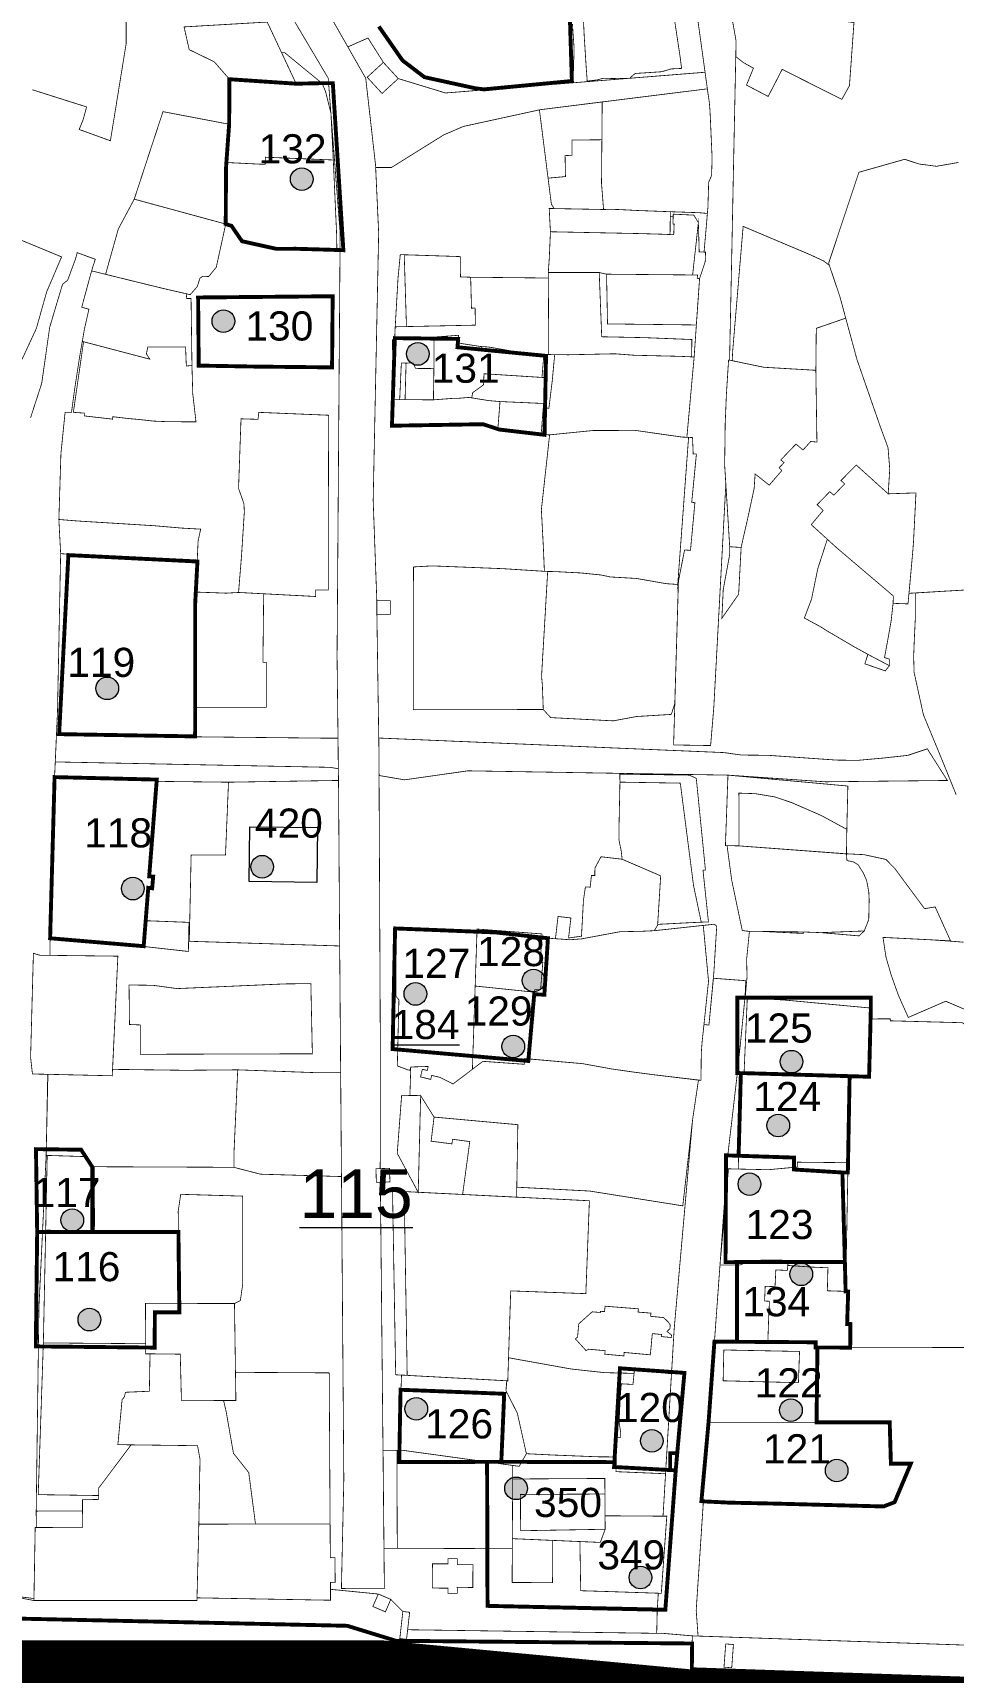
# Model space of a CAD drawing. Header units: millimetres. Extents: x 21689 to 31331, y 37531 to 43751.
# Drawn here: x 29086.1 to 29322.8, y 42001.6 to 42423.6 of the extents above; entities that cross this region are included whole.
import ezdxf

# ---------------------------------------------------------------- set-up
doc = ezdxf.new("R2010")
doc.units = ezdxf.units.MM
doc.linetypes.add('g5_084', pattern=[0.4, 0.2, -0.2])
doc.layers.add('0.1 ОКН', color=1, linetype='Continuous', lineweight=9, transparency=0.4)
doc.layers.add('00 Дороги', color=252, linetype='Continuous', lineweight=9, transparency=0.2)
for name, color, linetype, lineweight in [('00 границы ОКН', 1, 'Continuous', 40), ('00 номер ОКН', 7, 'Continuous', 15), ('00 Разраб границы', 5, 'g5_084', 50), ('CONTUR', 150, 'Continuous', 9)]:
    doc.layers.add(name, color=color, linetype=linetype, lineweight=lineweight)
doc.styles.get("Standard").update_dxf_attribs({"font": 'arial.ttf'})

# ---------------------------------------------------------------- blocks, each defined once
blk = doc.blocks.new('участки все')
at = {"layer": 'CONTUR', "const_width": 0.2}
for points in [[(6223.34, 4799.75), (6223.33, 4778.56), (6219.27, 4753.49), (6211.24, 4756.4), (6212.29, 4759.03), (6213.14, 4762.2), (6199.21, 4766.62)], [(6374.6, 4810.9), (6380.23, 4779.19), (6379.96, 4765.87), (6379.52, 4744.42), (6379.1, 4723.17), (6378.69, 4703.47), (6378.56, 4697.05), (6378.3, 4697.08), (6377.74, 4688.22), (6377.43, 4680.67), (6377.29, 4670.01), (6377.59, 4665.05), (6374.5, 4607.64), (6373.68, 4597.81), (6364.16, 4597.97), (6365.34, 4638), (6365.42, 4640.2), (6366.98, 4648.16), (6368.5, 4648.06), (6369.64, 4660.33), (6368.82, 4660.43), (6369.67, 4669.15), (6370.02, 4672.84), (6369.2, 4672.88), (6369.02, 4677.09), (6368.01, 4677.15), (6367.57, 4677.16), (6369.44, 4697.84), (6370.84, 4717.99), (6372.28, 4722.35), (6372.38, 4724.81), (6371.99, 4724.83), (6372.64, 4732.29), (6372.84, 4734.79), (6372.98, 4736.24), (6373.18, 4742.86), (6373.93, 4744.55), (6374.06, 4749.07), (6373.65, 4758.47), (6373.51, 4761.4), (6373.34, 4763.4), (6372.84, 4766.86), (6372.25, 4771.13), (6368.17, 4800.57)], [(6260.42, 4812.64), (6284.95, 4769.59), (6287.48, 4747.23), (6288.28, 4729.75), (6286.87, 4660.9), (6287.81, 4635.1), (6287.82, 4631.59), (6288.35, 4596.86), (6288.72, 4518.49), (6288.68, 4488.91), (6287.59, 4488.87), (6287.68, 4485.38), (6288.72, 4485.41), (6289.75, 4380.79), (6278.7, 4380.82), (6279.32, 4408.97), (6278.25, 4546.23), (6277.95, 4588.83), (6277.58, 4620.72), (6278.37, 4729.77), (6275.3, 4769.61), (6254.33, 4804.97)], [(6338.13, 4783.58), (6338.56, 4777.25), (6338.3, 4768.42), (6305.48, 4765.79), (6293.32, 4769.5), (6289.5, 4773.66), (6285.54, 4779.94), (6280.35, 4777.66), (6262.08, 4809.72)], [(6364.47, 4784.13), (6365.83, 4775.11), (6366.21, 4772.11), (6363.55, 4771.99), (6361.09, 4771.26), (6354.26, 4770.81), (6352.85, 4769.59), (6349.86, 4769.49), (6346.02, 4769.58), (6344.47, 4769.15), (6341.93, 4768.85), (6341.63, 4773), (6341.17, 4780.34), (6340.83, 4787.21)], [(6194.71, 4378.68), (6199.6, 4377.73), (6241.54, 4377.74), (6241.55, 4378.43), (6275.9, 4377.81), (6275.89, 4380.62), (6288.18, 4379.41), (6286.8, 4376.19), (6290.02, 4374.82), (6291.4, 4378.04), (6294.5, 4374.91), (6293.72, 4367.94), (6295.45, 4367.75), (6295.74, 4370.22), (6359.81, 4369.29), (6361.49, 4369.28), (6368.96, 4368.64), (6368.85, 4360.04), (6486.31, 4356.03)], [(6437.38, 4747.9), (6431.79, 4746.92), (6427.25, 4747.52), (6423.6, 4748.72), (6411.83, 4745.38), (6404.04, 4721.97), (6406.93, 4713.38), (6411.33, 4697.17), (6417.22, 4680.2), (6419.32, 4674.49), (6419.76, 4668.89), (6419.36, 4662.61), (6419.36, 4662.61), (6426.51, 4662.85), (6425.89, 4650.52), (6425.69, 4647.83), (6424.72, 4637), (6434.07, 4637.56), (6435.55, 4637.64), (6447.46, 4638.36)], [(6198.73, 4682.18), (6201.6, 4691.06), (6203.65, 4705.46), (6205.34, 4711.18), (6206.97, 4716.57), (6208.27, 4717.6), (6210.28, 4723.02), (6210.72, 4724.69), (6210.72, 4724.69), (6215.38, 4722.99), (6214.43, 4720), (6211.89, 4710.65), (6213.74, 4710.13), (6212.59, 4705.01), (6211.35, 4697.88), (6210.06, 4689.49), (6209.26, 4683.56), (6207.61, 4683.58), (6206.54, 4672.95), (6206.01, 4656.01), (6206.47, 4647.21), (6205.66, 4606.71), (6204.91, 4589.69), (6203.77, 4548.21), (6203.71, 4543.81), (6201.12, 4543.84), (6199.46, 4544.33), (6198.74, 4517.58), (6199.21, 4513.28), (6203.14, 4513.18), (6202.74, 4492.32), (6200.88, 4453.1), (6200.83, 4449.49), (6200.18, 4400.75), (6200.2, 4396.53), (6199.92, 4396.52), (6199.6, 4378.25), (6179.67, 4380.7)], [(6436.86, 4585.14), (6432.73, 4595.31), (6428.42, 4605.73), (6426.03, 4616.65), (6425.91, 4620.77), (6426.1, 4625.54), (6426.34, 4630.56), (6426.37, 4637.09), (6434.07, 4637.56), (6435.55, 4637.64), (6435.55, 4637.64), (6447.46, 4638.36)], [(6441.92, 4528.68), (6434.16, 4532), (6424.52, 4527.82), (6422, 4533.5), (6420.13, 4538.75), (6418.79, 4543.38), (6418.02, 4548.43), (6430.15, 4547.82), (6435.4, 4547.54), (6431.45, 4556.27), (6428.71, 4555.83), (6421.05, 4566.18), (6418.79, 4568.5), (6413.15, 4569.73), (6408.62, 4569.95), (6408.75, 4568.22), (6410.48, 4567.85), (6411.63, 4567.1), (6412.91, 4565.12), (6413.81, 4563.12), (6414.36, 4560.21), (6414.47, 4558.11), (6414.36, 4553.04), (6413.2, 4550.08), (6411.85, 4548.82), (6402.06, 4549.66), (6397.5, 4549.83), (6397.49, 4549.45), (6386.52, 4549.99), (6383.66, 4549.99), (6383.66, 4549.99), (6382.94, 4542.78), (6383.05, 4538.4), (6382.58, 4532.89), (6383.12, 4532.84), (6392.69, 4532.31), (6414.91, 4530.24), (6414.84, 4527.44), (6419.87, 4527.48), (6419.89, 4526.96), (6438.46, 4526.47)], [(6441.92, 4528.68), (6434.16, 4532), (6424.52, 4527.82), (6422, 4533.5), (6420.13, 4538.75), (6418.79, 4543.38), (6418.02, 4548.43), (6418.02, 4548.43), (6430.15, 4547.82), (6435.82, 4547.44), (6438.73, 4547.19)]]:
    blk.add_lwpolyline(points, dxfattribs=at)
for points in [[(6377.08, 4801.46), (6378.03, 4801.39), (6388.54, 4799.83), (6396.14, 4799.24), (6407.79, 4796.91), (6407.57, 4784.31), (6410.56, 4783.93), (6409.4, 4767.67), (6407.44, 4764.15), (6404.67, 4765.53), (6392.09, 4771.88), (6388.49, 4764.9), (6382.91, 4767.82), (6384.69, 4772.18), (6382.18, 4773.58), (6380.15, 4775.15), (6380.23, 4779.19), (6379.23, 4784.85), (6379.2, 4786.26), (6378.67, 4789.22), (6378.39, 4789.57), (6376.78, 4798.65), (6376.99, 4800.05), (6377.08, 4801.46)], [(6259.61, 4784.05), (6267.05, 4768.18), (6249.89, 4769.35), (6245.98, 4773.81), (6239.54, 4776.95), (6238.22, 4782.8), (6259.61, 4784.05)], [(6280.35, 4777.66), (6285.54, 4779.94), (6289.5, 4773.66), (6285.33, 4769.84), (6289.16, 4765.68), (6293.32, 4769.5), (6305.48, 4765.79), (6372.25, 4771.13), (6372.84, 4766.86), (6329.83, 4761.49), (6310.04, 4757.17), (6304.99, 4754.98), (6291.58, 4746.62), (6287.52, 4746.62), (6287.48, 4747.23), (6284.95, 4769.59), (6280.35, 4777.66)], [(6263.31, 4776.17), (6264.14, 4776.14), (6273.68, 4768.31), (6274.59, 4766.28), (6275.99, 4760.65), (6276.61, 4748.55), (6274.12, 4748.64), (6259.14, 4749.26), (6259.07, 4747.41), (6249.11, 4747.89), (6249.55, 4753.93), (6249.82, 4757.74), (6249.89, 4769.35), (6267.05, 4768.18), (6263.31, 4776.17)], [(6289.16, 4765.68), (6285.33, 4769.84), (6289.49, 4773.66), (6293.32, 4769.5), (6289.16, 4765.68)], [(6225.4, 4738.46), (6232.79, 4760.99), (6249.82, 4757.74), (6249.01, 4746.46), (6248.94, 4732.05), (6225.4, 4738.46)], [(6329.64, 4761.45), (6329.83, 4761.49), (6345.79, 4763.49), (6345.71, 4753.75), (6338.04, 4753.67), (6338.02, 4749.75), (6336.24, 4749.67), (6336.34, 4744.27), (6331.86, 4743.87), (6329.64, 4761.45)], [(6345.71, 4753.75), (6345.69, 4751.76), (6345.61, 4742.52), (6346.14, 4735.8), (6333.42, 4736.04), (6332.71, 4737.19), (6331.86, 4743.87), (6336.34, 4744.27), (6336.24, 4749.67), (6338.02, 4749.75), (6338.04, 4753.67), (6345.71, 4753.75)], [(6249.11, 4747.89), (6259.07, 4747.41), (6259.14, 4749.26), (6274.13, 4748.64), (6276.61, 4748.55), (6277.44, 4730.06), (6277.54, 4725.38), (6273.96, 4725.49), (6267.03, 4725.69), (6261.92, 4725.68), (6253.13, 4727.63), (6250.42, 4731.59), (6248.94, 4732.05), (6249.01, 4746.46), (6249.11, 4747.89)], [(6206.71, 4723.6), (6202.87, 4714.59), (6200.22, 4705.18), (6196.6, 4697.36), (6185.16, 4702.67), (6154.69, 4710.68), (6164.57, 4740.76), (6188.77, 4731.02), (6206.71, 4723.6)], [(6248.94, 4732.05), (6225.4, 4738.46), (6221.3, 4730.78), (6218.03, 4719.11), (6232.04, 4715.67), (6232.69, 4715.51), (6239.8, 4713.88), (6241.62, 4715.96), (6242.28, 4718.05), (6242.97, 4718.62), (6244.55, 4718.54), (6246.51, 4720.95), (6248.94, 4732.05)], [(6349.64, 4735.81), (6354.88, 4735.54), (6363.32, 4735.23), (6363.25, 4729.35), (6361.09, 4729.44), (6355.38, 4729.6), (6332.47, 4730.07), (6332.15, 4736.06), (6348.61, 4735.75), (6349.64, 4735.81)], [(6370.76, 4734.97), (6372.84, 4734.79), (6372.64, 4732.29), (6371.99, 4724.83), (6370.74, 4724.9), (6370.53, 4732.43), (6369.36, 4734.35), (6364.06, 4734.6), (6364.05, 4734.05), (6363.3, 4734.07), (6363.32, 4735.23), (6370.76, 4734.97)], [(6332.47, 4730.07), (6355.38, 4729.6), (6361.09, 4729.44), (6363.25, 4729.35), (6364.19, 4729.32), (6364.3, 4732.03), (6363.99, 4732.04), (6364.05, 4734.05), (6364.06, 4734.6), (6369.36, 4734.35), (6370.53, 4732.43), (6369.05, 4718.95), (6346.91, 4719.15), (6345.02, 4719.57), (6331.92, 4719.58), (6332.17, 4723.25), (6332.47, 4730.07)], [(6363.25, 4729.35), (6363.3, 4734.07), (6364.05, 4734.05), (6363.99, 4732.04), (6364.3, 4732.03), (6364.19, 4729.32), (6363.25, 4729.35)], [(6370.53, 4732.43), (6370.74, 4724.9), (6371.99, 4724.83), (6372.38, 4724.81), (6372.28, 4722.35), (6370.84, 4717.99), (6370.23, 4718.07), (6370.33, 4718.94), (6369.05, 4718.95), (6370.53, 4732.43)], [(6382.05, 4731.45), (6399.21, 4724.2), (6402.84, 4722.51), (6404.22, 4721.41), (6406.93, 4713.38), (6408.43, 4707.83), (6406.11, 4707.02), (6400.86, 4705.21), (6400.75, 4694.41), (6387.33, 4695.19), (6379.23, 4696.88), (6379.37, 4699.55), (6381.67, 4726.97), (6382.05, 4731.45)], [(6294.86, 4724.15), (6295.43, 4705.66), (6292.54, 4705.6), (6293.26, 4718.09), (6293.84, 4724.18), (6294.86, 4724.15)], [(6294.86, 4724.15), (6309.26, 4723.68), (6309.33, 4718.46), (6311.95, 4718.36), (6312.16, 4710.4), (6313.09, 4710.43), (6313.17, 4706.03), (6295.43, 4705.66), (6294.86, 4724.15)], [(6214.43, 4720), (6211.89, 4710.65), (6213.74, 4710.13), (6212.59, 4705.01), (6212.04, 4701.84), (6212.36, 4701.76), (6229.41, 4697.27), (6228.53, 4698.65), (6228.9, 4700.43), (6238.61, 4700.4), (6238.8, 4695.51), (6240.25, 4695.64), (6240.02, 4712.89), (6238.89, 4712.89), (6238.79, 4714.11), (6232.69, 4715.51), (6232.04, 4715.67), (6218.03, 4719.11), (6214.43, 4720)], [(6311.95, 4718.36), (6317.48, 4718.31), (6331.93, 4718.16), (6332.04, 4698.48), (6327.72, 4698.48), (6316.54, 4700.4), (6314.44, 4700.54), (6308.66, 4701.44), (6308.84, 4703.42), (6297.2, 4702.55), (6292.39, 4702.31), (6292.54, 4705.6), (6295.43, 4705.66), (6313.17, 4706.03), (6313.09, 4710.43), (6312.16, 4710.4), (6311.95, 4718.36)], [(6331.92, 4719.58), (6345.02, 4719.57), (6345.66, 4703.04), (6356.78, 4702.81), (6368.85, 4702.33), (6368.81, 4697.87), (6365.81, 4698), (6354.06, 4698.28), (6349.02, 4698.66), (6337.18, 4698.4), (6333.56, 4698.42), (6332.04, 4698.48), (6331.92, 4719.58)], [(6346.91, 4719.15), (6369.05, 4718.95), (6370.33, 4718.94), (6370.23, 4718.07), (6370.84, 4717.99), (6370, 4706.08), (6347.16, 4706.35), (6346.91, 4719.15)], [(6212.36, 4701.76), (6229.41, 4697.27), (6228.53, 4698.65), (6228.9, 4700.43), (6238.61, 4700.4), (6238.8, 4695.51), (6240.25, 4695.64), (6240.46, 4688.35), (6241.29, 4681.13), (6234.11, 4681.18), (6230.44, 4681.32), (6226.94, 4681.71), (6223.64, 4682.02), (6219.9, 4682.46), (6219.83, 4681.83), (6212.55, 4682.67), (6212.58, 4683.39), (6209.74, 4683.58), (6212.36, 4701.76)], [(6291.85, 4702.29), (6292.39, 4702.31), (6297.2, 4702.55), (6302.49, 4702.95), (6302.49, 4694.85), (6297.8, 4694.89), (6297.12, 4696.29), (6295.33, 4696.25), (6294.12, 4696.28), (6293.69, 4686.86), (6291.88, 4686.87), (6291.85, 4702.29)], [(6302.49, 4702.53), (6308.76, 4702.5), (6308.66, 4701.44), (6314.44, 4700.54), (6314.74, 4700.52), (6314.68, 4700.04), (6316.7, 4699.82), (6330.74, 4697.98), (6330.29, 4692.57), (6315.38, 4693.52), (6315.25, 4690.65), (6312.46, 4688.65), (6312.22, 4687.31), (6311.64, 4687.43), (6308.51, 4687.18), (6307.34, 4687.18), (6302.37, 4686.8), (6302.41, 4689.63), (6302.49, 4694.85), (6302.49, 4702.53)], [(6333.56, 4698.42), (6337.18, 4698.4), (6349.02, 4698.66), (6354.06, 4698.28), (6365.81, 4698), (6369.44, 4697.84), (6367.57, 4677.16), (6366.44, 4677.21), (6363.27, 4677.65), (6354.27, 4678.94), (6348.48, 4678.92), (6344.64, 4678.9), (6343.34, 4678.9), (6332.26, 4677.79), (6330.41, 4677.86), (6331.32, 4684.71), (6332.08, 4684.63), (6332.96, 4691.92), (6333.56, 4698.42)], [(6378.3, 4697.08), (6377.74, 4688.23), (6377.43, 4680.67), (6377.29, 4670.01), (6378.05, 4657.84), (6378.58, 4649), (6379.89, 4648.91), (6381.53, 4648.8), (6382.26, 4652.1), (6383.14, 4655.9), (6384.87, 4663.93), (6385.13, 4667.72), (6388.75, 4664.84), (6392, 4668.6), (6391.29, 4669.3), (6392.58, 4670.65), (6391.73, 4671.34), (6395.65, 4675.42), (6397.44, 4673.89), (6398.11, 4674.63), (6399.42, 4676.08), (6401.03, 4675.93), (6400.75, 4694.41), (6387.33, 4695.19), (6378.3, 4697.08)], [(6294.12, 4696.28), (6295.33, 4696.25), (6295.08, 4686.85), (6293.69, 4686.86), (6294.12, 4696.28)], [(6295.33, 4696.25), (6297.12, 4696.29), (6297.8, 4694.89), (6302.49, 4694.85), (6302.41, 4689.63), (6302.37, 4686.8), (6295.08, 4686.85), (6295.13, 4688.89), (6295.33, 4696.25)], [(6315.38, 4693.52), (6331.24, 4692.51), (6330.71, 4685.87), (6319.5, 4686.36), (6316.64, 4686.6), (6312.22, 4687.31), (6312.46, 4688.65), (6315.25, 4690.65), (6315.38, 4693.52)], [(6319.5, 4686.36), (6330.71, 4685.87), (6330.09, 4677.91), (6324.57, 4678.73), (6319.3, 4679.17), (6318.94, 4679.29), (6319.5, 4686.36)], [(6252.87, 4681.92), (6257.24, 4681.78), (6257.46, 4683.58), (6275.42, 4682.84), (6275.34, 4657.47), (6275.31, 4637.86), (6272.06, 4637.84), (6272.06, 4636.18), (6252.24, 4637.22), (6253.01, 4646.78), (6253.72, 4657.91), (6253.64, 4660.01), (6252.24, 4664.01), (6252.87, 4681.92)], [(6332.26, 4677.79), (6343.34, 4678.9), (6344.64, 4678.9), (6348.48, 4678.92), (6354.27, 4678.94), (6363.27, 4677.65), (6366.44, 4677.21), (6368.01, 4677.15), (6365.22, 4639.28), (6362.28, 4639.48), (6354.56, 4640.83), (6347.88, 4641.21), (6345.43, 4641.73), (6340.22, 4642.25), (6335.22, 4642.51), (6333.92, 4642.58), (6330.91, 4642.66), (6330.66, 4648.71), (6330.14, 4658.52), (6332.26, 4677.79)], [(6368.01, 4677.15), (6365.22, 4639.28), (6366.98, 4648.16), (6368.5, 4648.06), (6369.64, 4660.33), (6368.82, 4660.43), (6369.66, 4669.15), (6370.02, 4672.84), (6369.2, 4672.88), (6369.02, 4677.09), (6368.01, 4677.15)], [(6411.14, 4670.03), (6419.36, 4662.61), (6426.51, 4662.85), (6425.89, 4650.52), (6425.69, 4647.82), (6424.46, 4634.28), (6420.62, 4634.42), (6420.7, 4636.31), (6406.12, 4648.71), (6399.58, 4654.67), (6400.01, 4655.21), (6402.64, 4658.33), (6401.09, 4659.81), (6404.32, 4663.16), (6405.39, 4662.26), (6408.14, 4665.15), (6407.23, 4666.04), (6409.33, 4668.18), (6411.14, 4670.03)], [(6206.01, 4656.01), (6210.8, 4655.62), (6230.54, 4654.4), (6237.76, 4653.78), (6242.49, 4653.52), (6241.83, 4650.47), (6241.59, 4645.12), (6209.07, 4647.03), (6206.47, 4647.21), (6206.01, 4656.01)], [(6403.7, 4650.91), (6406.12, 4648.71), (6420.7, 4636.31), (6420.62, 4634.42), (6420.12, 4629.91), (6419.23, 4624.84), (6418.42, 4620.46), (6419.64, 4620.07), (6419.67, 4618.37), (6414.15, 4621.28), (6410.45, 4623.33), (6403.87, 4627.19), (6401.89, 4628.43), (6397.8, 4630.64), (6399.63, 4635.48), (6401.27, 4643.42), (6403.7, 4650.91)], [(6378.58, 4649), (6379.89, 4648.91), (6381.53, 4648.8), (6380.89, 4636.77), (6376.57, 4630.57), (6376.92, 4637.92), (6378.6, 4647.07), (6378.58, 4649)], [(6297.23, 4643.79), (6302.05, 4644.06), (6320.37, 4643.34), (6330.91, 4642.66), (6331.76, 4642.63), (6330.64, 4623.31), (6330.42, 4619.76), (6330.19, 4615.63), (6330.4, 4613.31), (6330.63, 4607.09), (6297.22, 4607.04), (6297.23, 4643.79)], [(6331.76, 4642.63), (6333.92, 4642.58), (6335.22, 4642.51), (6340.22, 4642.25), (6345.43, 4641.73), (6347.88, 4641.21), (6354.56, 4640.83), (6362.28, 4639.48), (6365.22, 4639.28), (6365.37, 4639.27), (6364.46, 4608.63), (6363.57, 4605.83), (6354.64, 4605.29), (6348.61, 4604.17), (6332.54, 4605.01), (6330.63, 4607.09), (6330.4, 4613.31), (6330.19, 4615.63), (6330.42, 4619.76), (6330.64, 4623.31), (6331.76, 4642.63)], [(6241.37, 4637.32), (6249.08, 4637.04), (6252.24, 4637.22), (6258.7, 4636.88), (6258.51, 4619.24), (6259.37, 4619.22), (6259.4, 4607.66), (6241.18, 4607.64), (6241.37, 4637.32)], [(6287.82, 4631.59), (6287.81, 4635.1), (6291.31, 4635.12), (6291.31, 4631.62), (6287.82, 4631.59)], [(6419.67, 4618.37), (6418.62, 4617.03), (6413.35, 4618.86), (6414.15, 4621.28), (6419.67, 4618.37)], [(6205.41, 4600.82), (6206.03, 4600.75), (6239.34, 4600.08), (6275.14, 4599.71), (6277.82, 4599.72), (6277.9, 4591.85), (6275.72, 4592.21), (6205.09, 4593.6), (6205.41, 4600.82)], [(6288.32, 4599.75), (6377.14, 4596), (6381.65, 4595.37), (6388.47, 4595.3), (6406.04, 4594.07), (6411.49, 4594), (6418.02, 4594.59), (6424.41, 4595.29), (6429.43, 4596.97), (6434.58, 4588.83), (6403.2, 4588.48), (6378.14, 4590.2), (6311.24, 4591.31), (6294.97, 4588.99), (6288.4, 4590.1), (6288.35, 4596.86), (6288.32, 4599.75)], [(6229.25, 4564.15), (6230.27, 4564.08), (6230.01, 4561.08), (6229.02, 4561.19), (6228.7, 4557.2), (6227.84, 4546.17), (6203.77, 4548.21), (6204.91, 4589.69), (6231.2, 4589.05), (6229.25, 4564.15)], [(6228.36, 4552.73), (6228.56, 4552.72), (6231.95, 4552.59), (6239.48, 4552.3), (6239.67, 4552.26), (6240.04, 4569.64), (6248.88, 4569.63), (6249.65, 4588.38), (6231.17, 4588.6), (6229.25, 4564.15), (6230.27, 4564.08), (6230.01, 4561.08), (6229.02, 4561.19), (6228.7, 4557.2), (6228.36, 4552.73)], [(6249.65, 4588.38), (6277.95, 4588.83), (6278.25, 4546.23), (6239.57, 4547.43), (6240.04, 4569.64), (6248.88, 4569.63), (6249.65, 4588.38)], [(6350.35, 4588.4), (6365.88, 4588.14), (6369.28, 4561.82), (6371.27, 4552.35), (6368.05, 4552.2), (6360.06, 4551.79), (6360.83, 4564.27), (6350.92, 4568.55), (6350.68, 4570.72), (6350.08, 4573.58), (6350.1, 4576.15), (6350.35, 4588.4)], [(6350.31, 4590.45), (6368.2, 4590.2), (6369.99, 4589.37), (6372.35, 4565.78), (6371.72, 4565.71), (6373.12, 4552.43), (6371.27, 4552.35), (6369.28, 4561.82), (6365.88, 4588.14), (6350.35, 4588.4), (6350.31, 4590.45)], [(6380.99, 4571.99), (6380.95, 4585.57), (6385.16, 4585.43), (6390.16, 4584.6), (6394.6, 4583.1), (6402.31, 4579.73), (6408.72, 4576.23), (6408.99, 4587.39), (6378.14, 4590.2), (6377.49, 4572.07), (6380.99, 4571.99)], [(6380.99, 4571.99), (6380.95, 4585.57), (6385.16, 4585.43), (6390.16, 4584.6), (6394.6, 4583.1), (6402.31, 4579.73), (6408.72, 4576.23), (6408.62, 4569.92), (6380.99, 4571.99)], [(6377.91, 4572.06), (6379.11, 4563.12), (6381.81, 4550.24), (6382.77, 4550.06), (6383.66, 4549.99), (6386.52, 4549.99), (6397.5, 4549.83), (6402.06, 4549.66), (6413.2, 4550.08), (6414.36, 4553.04), (6414.47, 4558.11), (6414.36, 4560.21), (6413.81, 4563.12), (6412.91, 4565.12), (6411.63, 4567.1), (6410.48, 4567.85), (6408.75, 4568.22), (6408.62, 4569.95), (6380.99, 4571.99), (6377.91, 4572.06)], [(6337.47, 4547.83), (6340.5, 4548.05), (6350.33, 4549.89), (6356.04, 4550.01), (6359.21, 4550.16), (6360.05, 4551.6), (6360.83, 4564.27), (6350.92, 4568.55), (6345.48, 4569.19), (6343.92, 4566.29), (6343.88, 4564.35), (6343.02, 4564.38), (6342.7, 4561.37), (6341.46, 4561.4), (6340.96, 4557.95), (6340.46, 4548.74), (6337.13, 4548.28), (6337.74, 4553.43), (6334.42, 4553.82), (6333.76, 4548.09), (6337.47, 4547.83)], [(6228.56, 4552.72), (6231.95, 4552.59), (6239.48, 4552.3), (6239.4, 4548.26), (6239.32, 4544.81), (6228.02, 4546.07), (6228.16, 4547.8), (6228.48, 4551.82), (6228.56, 4552.72)], [(6292.72, 4550.73), (6292.72, 4533.29), (6293.49, 4532.36), (6293.08, 4515.36), (6295.73, 4514.35), (6296.35, 4514.21), (6296.55, 4515.07), (6301.01, 4515.21), (6300.79, 4514.18), (6299.52, 4514.48), (6299.05, 4512.53), (6301.67, 4511.87), (6301.91, 4512.9), (6303.99, 4512.42), (6307.4, 4510.7), (6312.4, 4514.48), (6313.57, 4549.83), (6292.72, 4550.73)], [(6313.11, 4535.91), (6313.57, 4549.83), (6313.61, 4550.58), (6330.32, 4549.32), (6330.3, 4548.4), (6329.81, 4542.06), (6330.51, 4542), (6329.93, 4534.95), (6328.43, 4534.99), (6328.37, 4534.33), (6313.11, 4535.91)], [(6371.79, 4551.52), (6373.14, 4537.17), (6372.85, 4534.44), (6371.97, 4526.01), (6371.51, 4521.67), (6371.28, 4518.84), (6371.2, 4511.64), (6359.04, 4513.08), (6353.36, 4513.83), (6348.05, 4514.6), (6340.76, 4515.93), (6326.81, 4517.17), (6328.43, 4534.99), (6329.93, 4534.95), (6330.51, 4542), (6329.81, 4542.06), (6330.3, 4548.4), (6331.84, 4548.22), (6333.76, 4548.09), (6337.47, 4547.83), (6340.5, 4548.05), (6350.33, 4549.89), (6356.04, 4550.01), (6359.21, 4550.16), (6371.79, 4551.52)], [(6374.59, 4551.83), (6375.25, 4551.33), (6374.52, 4539.51), (6373.25, 4525.86), (6371.97, 4526.01), (6372.85, 4534.44), (6373.14, 4537.17), (6371.79, 4551.52), (6374.59, 4551.83)], [(6203.77, 4548.21), (6227.84, 4546.17), (6228.02, 4546.07), (6239.32, 4544.81), (6239.41, 4547.44), (6239.57, 4547.43), (6278.25, 4546.23), (6278.5, 4513.59), (6275.09, 4513.61), (6271.67, 4513.63), (6252.02, 4514.34), (6238.46, 4514.22), (6219.83, 4514.47), (6221.19, 4543.6), (6203.71, 4543.81), (6203.77, 4548.21)], [(6199.46, 4544.33), (6201.12, 4543.84), (6221.19, 4543.6), (6219.74, 4512.81), (6199.21, 4513.28), (6198.74, 4517.58), (6199.46, 4544.33)], [(6270.84, 4536.54), (6271.22, 4518.47), (6226.98, 4518.34), (6226.95, 4525.9), (6224.18, 4526.01), (6224.07, 4536.18), (6230.23, 4536.1), (6236.42, 4535.25), (6264.09, 4536.46), (6270.84, 4536.54)], [(6230.23, 4536.1), (6236.42, 4535.25), (6264.09, 4536.46), (6270.84, 4536.54), (6271.22, 4518.47), (6226.98, 4518.34), (6226.95, 4525.9), (6224.18, 4526.01), (6224.07, 4536.18), (6230.23, 4536.1)], [(6374.4, 4537.91), (6382.72, 4537.29), (6382.54, 4533.24), (6382.24, 4530.15), (6381.34, 4521.04), (6380.49, 4512.92), (6379.44, 4503.88), (6379.06, 4500.57), (6378.79, 4498.34), (6378.09, 4492.26), (6376.09, 4464.13), (6373.17, 4423.62), (6372.89, 4423.61), (6371.32, 4403.31), (6371.82, 4403.26), (6369.97, 4375.23), (6370.45, 4368.58), (6368.96, 4368.64), (6361.49, 4369.28), (6359.81, 4369.29), (6359.95, 4375.38), (6360.22, 4379.61), (6360.99, 4379.59), (6362.41, 4399.44), (6361.44, 4399.47), (6364.29, 4447.46), (6369.05, 4501.6), (6370.55, 4511.69), (6371.2, 4511.63), (6371.28, 4518.84), (6371.51, 4521.67), (6371.97, 4526.01), (6373.25, 4525.86), (6373.46, 4528), (6374.4, 4537.91)], [(6313.11, 4535.91), (6312.4, 4514.48), (6315.07, 4516.53), (6325.72, 4515.77), (6325.8, 4517.24), (6326.81, 4517.16), (6328.37, 4534.33), (6313.11, 4535.91)], [(6383.12, 4532.84), (6392.69, 4532.31), (6414.91, 4530.24), (6414.45, 4512.57), (6382.28, 4513.49), (6383.12, 4532.84)], [(6409.07, 4457.29), (6408.81, 4448.93), (6409.63, 4448.9), (6409.59, 4442.84), (6417.98, 4442.82), (6460.59, 4442.93), (6461.06, 4476.01), (6465.57, 4478.63), (6466.63, 4495.96), (6448.92, 4517.49), (6438.46, 4526.47), (6419.89, 4526.96), (6419.87, 4527.48), (6414.84, 4527.44), (6414.45, 4512.57), (6409.44, 4512.71), (6408.42, 4457.31), (6409.07, 4457.29)], [(6315.07, 4516.53), (6325.72, 4515.77), (6325.8, 4517.24), (6340.76, 4515.93), (6348.05, 4514.6), (6353.36, 4513.83), (6359.04, 4513.08), (6370.55, 4511.69), (6369.05, 4501.6), (6366.52, 4479.33), (6342.57, 4483.14), (6323.82, 4484.13), (6324.09, 4500.22), (6302.53, 4502.18), (6299.08, 4507.71), (6296.32, 4507.74), (6296.55, 4515.07), (6301.01, 4515.21), (6300.79, 4514.18), (6299.52, 4514.48), (6299.05, 4512.53), (6301.67, 4511.87), (6301.91, 4512.9), (6303.99, 4512.42), (6307.4, 4510.7), (6312.4, 4514.48), (6315.07, 4516.53)], [(6203.2, 4513.19), (6219.74, 4512.81), (6219.82, 4514.46), (6238.46, 4514.22), (6252.02, 4514.34), (6251.09, 4493.63), (6251.05, 4489.25), (6215.1, 4489.4), (6212.74, 4492.01), (6202.74, 4492.32), (6203.2, 4513.19)], [(6252.02, 4514.34), (6251.09, 4493.63), (6251.05, 4489.24), (6257.9, 4487.48), (6278.71, 4486.87), (6278.5, 4513.59), (6275.09, 4513.61), (6271.67, 4513.63), (6252.02, 4514.34)], [(6382.28, 4513.49), (6409.44, 4512.71), (6409.03, 4490.44), (6395.96, 4490.57), (6395.97, 4489.32), (6388.5, 4488.63), (6380.79, 4488.8), (6381.47, 4513.49), (6382.28, 4513.49)], [(6299.08, 4507.71), (6298.46, 4482.82), (6293.06, 4492.85), (6294.19, 4507.77), (6299.08, 4507.71)], [(6299.08, 4507.71), (6302.53, 4502.18), (6301.78, 4495.98), (6307.14, 4495.28), (6307.29, 4496.47), (6311.72, 4495.88), (6309.88, 4482.26), (6298.46, 4482.82), (6299.08, 4507.71)], [(6302.53, 4502.18), (6301.78, 4495.98), (6307.14, 4495.28), (6307.29, 4496.47), (6311.72, 4495.88), (6309.88, 4482.26), (6323.77, 4481.56), (6324.09, 4500.22), (6302.53, 4502.18)], [(6202.62, 4473.05), (6203.01, 4492.31), (6212.74, 4492.01), (6215.1, 4489.4), (6215.2, 4472.74), (6211.97, 4472.9), (6203.19, 4473.07), (6202.62, 4473.05)], [(6378.28, 4488.86), (6380.79, 4488.8), (6388.5, 4488.63), (6395.97, 4489.32), (6395.96, 4490.57), (6409.03, 4490.44), (6408.42, 4457.31), (6403.71, 4457.47), (6403.86, 4463.39), (6399.96, 4463.55), (6393.54, 4464), (6393.6, 4465.31), (6390.47, 4465.36), (6387.83, 4465.42), (6385.96, 4465.29), (6384.86, 4465.14), (6384.62, 4465.11), (6382.67, 4464.61), (6382.06, 4464.45), (6381.26, 4464.1), (6376.09, 4464.13), (6378.28, 4488.86)], [(6287.68, 4485.38), (6287.59, 4488.87), (6291.07, 4489), (6291.19, 4485.51), (6287.68, 4485.38)], [(6237.36, 4482.3), (6253.27, 4481.83), (6253.27, 4458.9), (6252.7, 4454.93), (6251.19, 4454.18), (6237.11, 4454.22), (6237.13, 4458.91), (6237.14, 4465.9), (6237.14, 4472.63), (6236.76, 4472.63), (6236.71, 4477.95), (6237.36, 4482.3)], [(6294.85, 4483.01), (6295.62, 4435.69), (6292.66, 4435.85), (6291.85, 4483.15), (6294.85, 4483.01)], [(6294.85, 4483.01), (6342.49, 4480.64), (6341.58, 4456.73), (6322.25, 4457.44), (6321.5, 4434.29), (6295.62, 4435.69), (6294.85, 4483.01)], [(6211.97, 4472.9), (6217.48, 4472.62), (6237.14, 4472.14), (6237.14, 4465.9), (6237.13, 4458.91), (6237.11, 4454.22), (6228.29, 4454.26), (6228.35, 4443.84), (6202.02, 4444.05), (6202.62, 4473.05), (6203.19, 4473.07), (6211.97, 4472.9)], [(6388.4, 4444.24), (6388.59, 4449.88), (6388.81, 4454.77), (6387.56, 4454.83), (6387.72, 4458.63), (6390.25, 4458.53), (6390.46, 4462.84), (6393.43, 4462.71), (6393.54, 4464), (6399.96, 4463.55), (6403.86, 4463.39), (6403.71, 4457.47), (6409.07, 4457.29), (6408.81, 4448.93), (6409.63, 4448.9), (6409.59, 4442.84), (6400.69, 4442.89), (6400.7, 4444.21), (6388.4, 4444.24)], [(6228.29, 4454.26), (6251.19, 4454.18), (6251.55, 4429.21), (6237.54, 4429.28), (6237.24, 4441.15), (6228.36, 4441.25), (6228.29, 4454.26)], [(6346.51, 4453.5), (6355.09, 4452.82), (6355.01, 4451.98), (6358.32, 4451.72), (6358.25, 4450.88), (6361.59, 4450.57), (6362.72, 4449.48), (6363.3, 4448.68), (6363.21, 4447.72), (6362.45, 4447), (6363.62, 4446.07), (6363.56, 4445.44), (6361, 4445.67), (6361.05, 4446.22), (6358.68, 4446.44), (6358.17, 4440.98), (6351.44, 4441.59), (6351.37, 4440.7), (6346.46, 4441.15), (6346.54, 4442.05), (6342.29, 4442.43), (6341.63, 4442.07), (6338.9, 4445.08), (6339.45, 4445.56), (6339.75, 4448.94), (6343.2, 4452.05), (6345.33, 4451.88), (6345.36, 4452.18), (6346.41, 4452.1), (6346.51, 4453.5)], [(6228.35, 4443.84), (6228.36, 4441.25), (6229.46, 4441.24), (6229.29, 4431.61), (6223.14, 4431.34), (6222.85, 4430.12), (6222.28, 4429.46), (6221.19, 4417.86), (6224.6, 4417.81), (6216.27, 4406.72), (6216.25, 4404.76), (6200.7, 4404.99), (6202.02, 4444.05), (6228.35, 4443.84)], [(6321.69, 4440.23), (6337.7, 4437.35), (6346.3, 4436.4), (6353.99, 4436.2), (6353.7, 4433.36), (6350.7, 4433.52), (6350.41, 4429.78), (6350.14, 4423.54), (6350.52, 4421.16), (6350.52, 4419.76), (6349.5, 4419.76), (6349.41, 4414.69), (6344.51, 4414.74), (6333.08, 4415.19), (6326.28, 4415.53), (6323.96, 4425.94), (6321.03, 4431.71), (6321.27, 4434.3), (6321.5, 4434.29), (6321.69, 4440.23)], [(6377.08, 4442.23), (6396.57, 4441.85), (6396.49, 4440.03), (6396.27, 4433.81), (6390.41, 4433.96), (6380.33, 4434.21), (6376.9, 4434.3), (6377.08, 4442.23)], [(6251.46, 4436.48), (6257.24, 4436.44), (6260.23, 4436.43), (6275.25, 4436.34), (6275.56, 4436.33), (6275.77, 4400.38), (6275.79, 4397.46), (6256.59, 4397.43), (6254.86, 4410.67), (6250.92, 4415.65), (6249.04, 4426.42), (6248.39, 4429.17), (6251.55, 4429.21), (6251.46, 4436.48)], [(6321.21, 4434.3), (6321.03, 4431.71), (6323.96, 4425.94), (6326.28, 4415.53), (6324.43, 4412.28), (6294.49, 4416.4), (6293.49, 4416.41), (6294.16, 4435.78), (6295.62, 4435.69), (6321.21, 4434.3)], [(6350.41, 4429.78), (6350.7, 4433.52), (6353.7, 4433.36), (6353.99, 4436.2), (6354.1, 4437.12), (6363.61, 4436.09), (6362.08, 4410.37), (6349.33, 4410.91), (6349.41, 4414.69), (6349.5, 4419.76), (6350.52, 4419.76), (6350.52, 4421.16), (6350.14, 4423.54), (6350.41, 4429.78)], [(6372.88, 4423.61), (6419.76, 4423.61), (6420.07, 4412.94), (6425.18, 4412.94), (6421.01, 4403.06), (6418.18, 4401.95), (6390.53, 4402.68), (6378.51, 4402.93), (6371.32, 4403.31), (6372.88, 4423.61)], [(6212.09, 4403.67), (6216.24, 4403.76), (6216.27, 4406.72), (6224.6, 4417.81), (6241.69, 4417.59), (6242.32, 4414.14), (6242.02, 4397.39), (6241.55, 4378.43), (6241.54, 4377.74), (6199.6, 4377.73), (6199.92, 4396.52), (6200.2, 4396.53), (6212.13, 4396.58), (6212.1, 4400.8), (6212.09, 4403.67)], [(6289.41, 4416.41), (6292.97, 4416.41), (6293.07, 4391.18), (6289.65, 4391.2), (6289.41, 4416.41)], [(6293.49, 4416.41), (6294.49, 4416.4), (6322.77, 4412.51), (6322.76, 4409.92), (6322.76, 4409.02), (6322.67, 4393.66), (6322.65, 4391.08), (6294.21, 4391.18), (6293.07, 4391.18), (6292.97, 4416.41), (6293.49, 4416.41)], [(6345.3, 4392.69), (6346.55, 4396.08), (6324.8, 4395.7), (6324.75, 4405.03), (6326.26, 4405.05), (6345.06, 4405.14), (6346.49, 4405.16), (6346.46, 4409.16), (6322.76, 4409.02), (6322.67, 4393.66), (6345.3, 4392.69)], [(6324.75, 4405.03), (6326.26, 4405.05), (6345.06, 4405.14), (6346.49, 4405.16), (6346.55, 4396.08), (6324.8, 4395.7), (6324.75, 4405.03)], [(6200.18, 4400.75), (6212.1, 4400.8), (6212.13, 4396.58), (6200.2, 4396.53), (6200.18, 4400.75)], [(6242.02, 4397.39), (6275.79, 4397.46), (6275.84, 4388.77), (6277.04, 4388.76), (6277.1, 4382.42), (6275.88, 4382.43), (6275.9, 4377.81), (6241.55, 4378.43), (6242.02, 4397.39)], [(6346.52, 4399.55), (6362.4, 4399.44), (6360.99, 4379.59), (6358.95, 4379.66), (6347.85, 4380.03), (6340.26, 4380.26), (6340.05, 4392.92), (6345.3, 4392.69), (6346.55, 4396.08), (6346.52, 4399.55)], [(6333.06, 4393.21), (6333.01, 4382.33), (6322.62, 4382.39), (6322.67, 4393.66), (6333.06, 4393.21)], [(6306.12, 4388.52), (6306.62, 4388.53), (6308.52, 4388.52), (6308.53, 4386.97), (6312.53, 4386.96), (6312.5, 4381.1), (6308.49, 4381.11), (6308.5, 4379.58), (6306.6, 4379.6), (6306.1, 4379.59), (6306.1, 4380.92), (6302.1, 4380.94), (6302.12, 4387.19), (6306.12, 4387.17), (6306.12, 4388.52)], [(6286.8, 4376.19), (6288.18, 4379.41), (6291.4, 4378.04), (6290.02, 4374.82), (6286.8, 4376.19)], [(6294.5, 4374.91), (6296.25, 4374.72), (6295.45, 4367.75), (6293.72, 4367.94), (6294.5, 4374.91)], [(6368.96, 4368.64), (6472.99, 4365.12), (6638.98, 4358.25), (6639.47, 4350.06), (6486.31, 4356.03), (6368.85, 4360.04), (6368.96, 4368.64)], [(6379.11, 4360.43), (6377.12, 4360.58), (6377.56, 4366.56), (6379.55, 4366.41), (6379.11, 4360.43)], [(6377.56, 4366.56), (6379.55, 4366.41), (6379.11, 4360.43), (6377.12, 4360.58), (6377.56, 4366.56)]]:
    blk.add_lwpolyline(points, close=True, dxfattribs=at)

msp = doc.modelspace()

# ---------------------------------------------------------------- hatches: boundary and pattern name
at = {"layer": '0.1 ОКН', "transparency": 33554687}
h = msp.add_hatch(color=2, dxfattribs=at)
h.dxf.hatch_style = 1
edge = h.paths.add_edge_path()
edge.add_arc((29155.24, 42385.95), 2.91, 0, 360)
h = msp.add_hatch(color=2, dxfattribs=at)
h.dxf.hatch_style = 1
edge = h.paths.add_edge_path()
edge.add_arc((29135.08, 42349.4), 2.91, 0, 360)
h = msp.add_hatch(color=2, dxfattribs=at)
h.dxf.hatch_style = 1
edge = h.paths.add_edge_path()
edge.add_arc((29185.09, 42340.98), 2.91, 0, 360)
h = msp.add_hatch(color=2, dxfattribs=at)
h.dxf.hatch_style = 1
edge = h.paths.add_edge_path()
edge.add_arc((29105.21, 42254.9), 2.91, 0, 360)
h = msp.add_hatch(color=2, dxfattribs=at)
h.dxf.hatch_style = 1
edge = h.paths.add_edge_path()
edge.add_arc((29145.08, 42208.98), 2.91, 0, 360)
h = msp.add_hatch(color=2, dxfattribs=at)
h.dxf.hatch_style = 1
edge = h.paths.add_edge_path()
edge.add_arc((29111.78, 42203.35), 2.91, 0, 360)
h = msp.add_hatch(color=2, dxfattribs=at)
h.dxf.hatch_style = 1
edge = h.paths.add_edge_path()
edge.add_arc((29214.86, 42179.71), 2.91, 0, 360)
h = msp.add_hatch(color=2, dxfattribs=at)
h.dxf.hatch_style = 1
edge = h.paths.add_edge_path()
edge.add_arc((29184.48, 42176.24), 2.91, 0, 360)
h = msp.add_hatch(color=2, dxfattribs=at)
h.dxf.hatch_style = 1
edge = h.paths.add_edge_path()
edge.add_arc((29209.66, 42162.7), 2.91, 0, 360)
h = msp.add_hatch(color=2, dxfattribs=at)
h.dxf.hatch_style = 1
edge = h.paths.add_edge_path()
edge.add_arc((29281.23, 42158.8), 2.91, 0, 360)
h = msp.add_hatch(color=2, dxfattribs=at)
h.dxf.hatch_style = 1
edge = h.paths.add_edge_path()
edge.add_arc((29277.83, 42142.35), 2.91, 0, 360)
h = msp.add_hatch(color=2, dxfattribs=at)
h.dxf.hatch_style = 1
edge = h.paths.add_edge_path()
edge.add_arc((29270.41, 42127.27), 2.91, 0, 360)
h = msp.add_hatch(color=2, dxfattribs=at)
h.dxf.hatch_style = 1
edge = h.paths.add_edge_path()
edge.add_arc((29096.21, 42118), 2.91, 0, 360)
h = msp.add_hatch(color=2, dxfattribs=at)
h.dxf.hatch_style = 1
edge = h.paths.add_edge_path()
edge.add_arc((29283.75, 42104.08), 2.91, 0, 360)
h = msp.add_hatch(color=2, dxfattribs=at)
h.dxf.hatch_style = 1
edge = h.paths.add_edge_path()
edge.add_arc((29100.61, 42092.4), 2.91, 0, 360)
h = msp.add_hatch(color=2, dxfattribs=at)
h.dxf.hatch_style = 1
edge = h.paths.add_edge_path()
edge.add_arc((29184.71, 42069.45), 2.91, 0, 360)
h = msp.add_hatch(color=2, dxfattribs=at)
h.dxf.hatch_style = 1
edge = h.paths.add_edge_path()
edge.add_arc((29281.09, 42069.08), 2.91, 0, 360)
h = msp.add_hatch(color=2, dxfattribs=at)
h.dxf.hatch_style = 1
edge = h.paths.add_edge_path()
edge.add_arc((29245.29, 42061.22), 2.91, 0, 360)
h = msp.add_hatch(color=2, dxfattribs=at)
h.dxf.hatch_style = 1
edge = h.paths.add_edge_path()
edge.add_arc((29292.86, 42053.56), 2.91, 0, 360)
h = msp.add_hatch(color=2, dxfattribs=at)
h.dxf.hatch_style = 1
edge = h.paths.add_edge_path()
edge.add_arc((29210.38, 42048.97), 2.91, 0, 360)
h = msp.add_hatch(color=2, dxfattribs=at)
h.dxf.hatch_style = 1
edge = h.paths.add_edge_path()
edge.add_arc((29242.37, 42026), 2.91, 0, 360)

# ---------------------------------------------------------------- linework, layer by layer
at = {"layer": '0.1 ОКН', "lineweight": 15}
msp.add_lwpolyline([(29159.31, 42219.05), (29159.14, 42204.95), (29141.76, 42205.16), (29141.93, 42219.26)], close=True, dxfattribs=at)
at = {"layer": '0.1 ОКН', "color": 7, "transparency": 33554687}
for centre in [(29155.24, 42385.95), (29135.08, 42349.4), (29185.09, 42340.98), (29105.21, 42254.9), (29145.08, 42208.98), (29111.78, 42203.35), (29214.86, 42179.71), (29184.48, 42176.24), (29209.66, 42162.7), (29281.23, 42158.8), (29277.83, 42142.35), (29270.41, 42127.27), (29096.21, 42118), (29283.75, 42104.08), (29100.61, 42092.4), (29184.71, 42069.45), (29281.09, 42069.08), (29245.29, 42061.22), (29292.86, 42053.56), (29210.38, 42048.97), (29242.37, 42026)]:
    msp.add_circle(centre, 2.91, dxfattribs=at)
at = {"layer": '00 границы ОКН', "const_width": 1}
msp.add_lwpolyline([(29175.09, 42425.26), (29181.16, 42416.54), (29186.8, 42412.23), (29199.85, 42409.37), (29202.15, 42409.08), (29224.74, 42411.23), (29224.74, 42411.23), (29224.22, 42427.62)], dxfattribs=at)
for points in [[(29165.95, 42367.68), (29163.24, 42410.69), (29160.42, 42410.68), (29153.8, 42410.54), (29136.64, 42411.69), (29136.57, 42400.1), (29136.29, 42396.29), (29135.86, 42390.26), (29135.76, 42388.82), (29135.69, 42374.41), (29137.17, 42373.95), (29139.88, 42369.99), (29148.67, 42368.04), (29153.78, 42368.05), (29160.71, 42367.85), (29164.3, 42367.74), (29165.95, 42367.68)], [(29163.04, 42337.52), (29163.2, 42355.83), (29128.58, 42355.51), (29128.74, 42337.98), (29143.48, 42337.72), (29163.04, 42337.52)], [(29217.71, 42320.16), (29218.09, 42340.48), (29195.31, 42342.7), (29195.48, 42344.85), (29179.19, 42345.05), (29178.45, 42322.5), (29201.89, 42322.89), (29206.05, 42321.52), (29217.71, 42320.16)], [(29127.81, 42242.53), (29127.84, 42276.9), (29128.41, 42287.55), (29095.21, 42289.2), (29092.83, 42243.11), (29127.81, 42242.53)], [(29114.58, 42188.53), (29115.45, 42199.56), (29115.76, 42203.55), (29116.76, 42203.44), (29117.02, 42206.43), (29116, 42206.51), (29116.56, 42213.67), (29117.95, 42231.41), (29091.66, 42232.05), (29090.51, 42190.57), (29114.58, 42188.53)], [(29213.53, 42158.98), (29215.05, 42176.14), (29217.66, 42176.05), (29218.58, 42190.58), (29205.25, 42192.06), (29179.26, 42193.1), (29178.62, 42162.05), (29213.53, 42158.98)], [(29258.06, 42045.67), (29258.56, 42045.62), (29265.26, 42045.29), (29277.27, 42045.04), (29304.92, 42044.31), (29307.76, 42045.41), (29311.92, 42055.3), (29306.81, 42055.3), (29306.5, 42065.97), (29287.73, 42065.97), (29287.73, 42070.34), (29287.91, 42085.24), (29296.34, 42085.2), (29296.37, 42091.26), (29295.55, 42091.29), (29295.82, 42099.65), (29295.16, 42099.67), (29294.97, 42107.23), (29294.33, 42130.27), (29295.73, 42130.28), (29295.78, 42132.8), (29296.19, 42155.07), (29301.2, 42154.92), (29301.58, 42169.8), (29301.66, 42172.6), (29301.66, 42175.25), (29269.32, 42175.25), (29267.3, 42175.25), (29267.3, 42155.88), (29268.21, 42155.85), (29267.63, 42134.58), (29264.41, 42134.69), (29264.26, 42107.2), (29267.21, 42107.21), (29267.21, 42086.7), (29261.41, 42086.76), (29259.9, 42065.98), (29258.06, 42045.67)], [(29295.73, 42130.28), (29295.78, 42132.8), (29296.19, 42155.07), (29269.02, 42155.85), (29268.21, 42155.85), (29267.63, 42134.58), (29281.87, 42134.11), (29281.87, 42131.05), (29294.33, 42130.27), (29295.73, 42130.28)], [(29117.39, 42085.2), (29117.47, 42094.27), (29123.76, 42094.27), (29123.52, 42114.98), (29104.23, 42114.98), (29101.33, 42114.98), (29101.37, 42131.69), (29098.49, 42136.13), (29086.87, 42136.29), (29087.18, 42114.97), (29086.83, 42085.51), (29117.39, 42085.2)], [(29086.87, 42136.29), (29098.49, 42136.13), (29101.37, 42131.69), (29101.33, 42114.98), (29087.18, 42114.97), (29086.87, 42136.29)], [(29296.34, 42085.2), (29296.37, 42091.26), (29295.55, 42091.29), (29295.82, 42099.65), (29295.16, 42099.67), (29294.97, 42107.23), (29267.21, 42107.21), (29267.21, 42086.7), (29287.45, 42086.57), (29287.44, 42085.24), (29296.34, 42085.2)], [(29248.78, 42017.73), (29251.45, 42053.6), (29253.69, 42078.69), (29237.1, 42079.87), (29235.67, 42055.72), (29206.58, 42055.8), (29207.33, 42073.31), (29180.66, 42074.35), (29180.32, 42055.73), (29202.92, 42055.79), (29203.03, 42018.72), (29246.7, 42017.74), (29248.78, 42017.73)], [(29237.1, 42079.87), (29253.69, 42078.69), (29251.84, 42058.03), (29250.03, 42058.03), (29250.03, 42053.68), (29235.6, 42054.47), (29237.1, 42079.87)]]:
    msp.add_lwpolyline(points, close=True, dxfattribs=at)
at = {"layer": '00 границы ОКН', "color": 6, "lineweight": 60, "const_width": 1}
msp.add_lwpolyline([(28999.3, 42017.26), (29166.94, 42013.59), (29179.49, 42009.73), (29255.68, 42009.03), (29255.59, 42002.4), (29333.64, 41999.73)], dxfattribs=at)
at = {"layer": '00 Дороги', "lineweight": 9, "const_width": 15}
msp.add_lwpolyline([(26101.4, 42452.9), (26450.08, 42361.4), (26477.25, 42358.65), (26916.67, 42241.41), (27209.67, 42163.19), (27248.19, 42163.46), (27338.92, 42181.38), (27728.05, 42310.08), (27918.42, 42378.46), (27933.18, 42379.47), (28006.41, 42367.8), (28286.21, 42269.93), (28397.4, 42183.6), (28415.85, 42173.45), (28479.19, 42149.61), (28700.42, 42082.61), (28922.82, 42018.07), (28993.36, 42002.36), (29175.45, 42002.36), (29258.56, 41994.54), (29507.76, 41985.48)], dxfattribs=at)
at = {"layer": '00 Разраб границы', "ltscale": 5, "const_width": 1}
msp.add_lwpolyline([(29202.92, 42055.79), (29203.05, 42018.72), (29248.78, 42017.73), (29251.45, 42053.6), (29250.03, 42053.68), (29235.6, 42054.47), (29235.67, 42055.72), (29206.58, 42055.8), (29202.92, 42055.79)], dxfattribs=at)
msp.add_lwpolyline([(29202.92, 42055.79), (29203.05, 42018.72), (29248.78, 42017.73), (29251.45, 42053.6), (29250.03, 42053.68), (29235.6, 42054.47), (29235.67, 42055.72), (29206.58, 42055.8), (29202.92, 42055.79)], dxfattribs=at)

# ---------------------------------------------------------------- block references
at = {"layer": 'CONTUR'}
msp.add_blockref('участки все', (22886.75, 37642.36), dxfattribs=at)

# ---------------------------------------------------------------- texts
at = {"layer": '00 номер ОКН', "attachment_point": 1}
for s, insert, char_height in [('{\\C7;132}', (29144.14, 42397.53), 7.5), ('{\\C7;130}', (29140.75, 42351.93), 7.5), ('{\\C7;131}', (29188.68, 42341.06), 7.5), ('{\\C7;119}', (29094.92, 42265.34), 7.5), ('{\\C7;118}', (29099.27, 42221.45), 7.5), ('{\\C7;420}', (29143.19, 42223.96), 7.5), ('{\\C7;127}', (29181.14, 42187.86), 7.5), ('{\\C7;128}', (29200.34, 42190.89), 7.5), ('{\\C7;129}', (29197.14, 42175.59), 7.5), ('{\\L\\C7;184}', (29178.37, 42172.12), 7.5), ('{\\C7;125}', (29269.21, 42171.21), 7.5), ('{\\C7;124}', (29271.41, 42153.57), 7.5), ('{\\C7;117}', (29086, 42128.89), 7.5), ('{\\L\\C1;115}', (29154.65, 42131.09), 12.5), ('{\\C7;123}', (29269.41, 42120.64), 7.5), ('{\\C7;116}', (29091.11, 42109.79), 7.5), ('{\\C7;134}', (29268.57, 42100.77), 7.5), ('{\\C7;122}', (29271.77, 42079.88), 7.5), ('{\\C7;120}', (29236.06, 42073.54), 7.5), ('{\\C7;126}', (29186.98, 42069.33), 7.5), ('{\\C7;121}', (29273.9, 42062.9), 7.5), ('{\\C7;350}', (29215, 42049.1), 7.5), ('{\\C7;349}', (29231.3, 42035.6), 7.5)]:
    msp.add_mtext_dynamic_manual_height_columns(s, width=12.1533, gutter_width=12.5, heights=[0], dxfattribs=dict(at, insert=insert, char_height=char_height))

doc.saveas('drawing.dxf')
